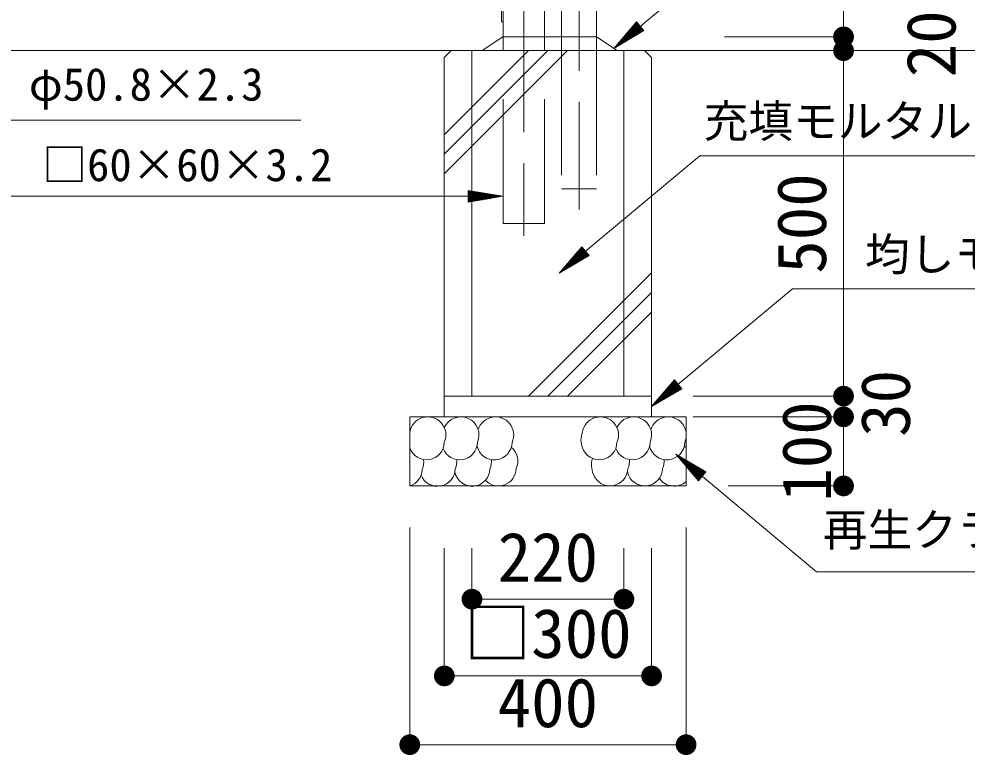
# Model space of a CAD drawing. Units: millimetres on the paper, scale 1:30. Extents: x 12 to 6786, y 13 to 13541.
# Drawn here: x 197.83 to 243.58, y 59.57 to 95.08 of the extents above; entities that cross this region are included whole.
import ezdxf
from ezdxf.enums import TextEntityAlignment as Align

# ---------------------------------------------------------------- set-up
doc = ezdxf.new("R2010")
doc.units = ezdxf.units.MM
doc.linetypes.add('CHAIN', pattern=[18.5, 12, -1.5, 3.5, -1.5])
doc.linetypes.add('DASHED_SPACED', pattern=[12, 6, -6])
for name, color, linetype, lineweight in [('viewport', 7, 'Continuous', 13), ('寸法', 1, 'Continuous', 13), ('本体', 7, 'Continuous', 13)]:
    doc.layers.add(name, color=color, linetype=linetype, lineweight=lineweight)
doc.styles.add('ＭＳ ゴシック', font='')
doc.styles.get('ＭＳ ゴシック').set_extended_font_data('MS Gothic')

# ---------------------------------------------------------------- blocks, each defined once
blk = doc.blocks.new('filled_dot')
at = {"color": 0, "linetype": 'Continuous', "lineweight": -2, "const_width": 1.25}
blk.add_lwpolyline([(-0.625, 0, 1), (0.625, 0, 1)], format="xyb", close=True, dxfattribs=at)

msp = doc.modelspace()

# ---------------------------------------------------------------- linework, layer by layer
at = {"layer": 'viewport'}
for p, q in [((192.356, 93.551), (218.689, 93.551)), ((228.022, 93.551), (246.126, 93.551))]:
    msp.add_line(p, q, dxfattribs=at)
at = {"layer": '寸法'}
for p, q in [((226.527, 93.663), (235.171, 100.875)), ((237.618, 96.217), (237.618, 91.551)), ((226.527, 93.663), (227.628, 94.944)), ((227.412, 94.692), (227.839, 94.692)), ((227.441, 94.726), (227.811, 94.726)), ((227.469, 94.759), (227.783, 94.759)), ((227.498, 94.792), (227.755, 94.792)), ((227.527, 94.826), (227.727, 94.826)), ((227.555, 94.859), (227.7, 94.859)), ((227.584, 94.892), (227.672, 94.892)), ((227.613, 94.926), (227.644, 94.926)), ((227.628, 94.944), (227.984, 94.517)), ((227.984, 94.517), (226.527, 93.663)), ((227.039, 94.259), (227.543, 94.259)), ((227.068, 94.292), (227.6, 94.292)), ((227.096, 94.326), (227.657, 94.326)), ((227.125, 94.359), (227.714, 94.359)), ((227.154, 94.392), (227.771, 94.392)), ((227.182, 94.426), (227.828, 94.426)), ((227.211, 94.459), (227.884, 94.459)), ((227.24, 94.492), (227.941, 94.492)), ((227.269, 94.526), (227.978, 94.526)), ((227.297, 94.559), (227.95, 94.559)), ((227.326, 94.592), (227.922, 94.592)), ((227.355, 94.626), (227.894, 94.626)), ((227.383, 94.659), (227.866, 94.659)), ((226.638, 93.792), (226.747, 93.792)), ((226.666, 93.826), (226.804, 93.826)), ((226.695, 93.859), (226.861, 93.859)), ((226.724, 93.892), (226.918, 93.892)), ((226.752, 93.926), (226.974, 93.926)), ((226.781, 93.959), (227.031, 93.959)), ((226.81, 93.992), (227.088, 93.992)), ((226.838, 94.026), (227.145, 94.026)), ((226.867, 94.059), (227.202, 94.059)), ((226.896, 94.092), (227.259, 94.092)), ((226.924, 94.126), (227.316, 94.126)), ((226.953, 94.159), (227.373, 94.159)), ((226.982, 94.192), (227.429, 94.192)), ((227.01, 94.226), (227.486, 94.226)), ((231.873, 94.217), (237.618, 94.217)), ((226.552, 93.692), (226.576, 93.692)), ((226.58, 93.726), (226.633, 93.726)), ((226.609, 93.759), (226.69, 93.759)), ((231.873, 93.551), (237.618, 93.551)), ((231.873, 93.551), (237.618, 93.551)), ((237.618, 93.551), (237.618, 76.884)), ((211.428, 90.205), (195.881, 90.205)), ((223.892, 82.809), (230.688, 88.478)), ((230.688, 88.478), (251.341, 88.478)), ((221.181, 86.524), (189.864, 86.524)), ((219.514, 86.801), (221.181, 86.524)), ((219.514, 86.246), (219.514, 86.801)), ((219.514, 86.792), (219.568, 86.792)), ((219.514, 86.759), (219.768, 86.759)), ((219.514, 86.726), (219.968, 86.726)), ((219.514, 86.692), (220.168, 86.692)), ((219.514, 86.659), (220.368, 86.659)), ((219.514, 86.626), (220.568, 86.626)), ((219.514, 86.592), (220.768, 86.592)), ((219.514, 86.559), (220.968, 86.559)), ((219.514, 86.526), (221.168, 86.526)), ((221.181, 86.524), (219.514, 86.246)), ((219.514, 86.492), (220.993, 86.492)), ((219.514, 86.459), (220.793, 86.459)), ((219.514, 86.426), (220.593, 86.426)), ((219.514, 86.392), (220.393, 86.392)), ((219.514, 86.359), (220.193, 86.359)), ((219.514, 86.326), (219.993, 86.326)), ((219.514, 86.292), (219.793, 86.292)), ((219.514, 86.259), (219.593, 86.259)), ((223.892, 82.809), (224.994, 84.09)), ((224.681, 83.726), (225.299, 83.726)), ((224.709, 83.759), (225.271, 83.759)), ((224.738, 83.792), (225.243, 83.792)), ((224.767, 83.826), (225.215, 83.826)), ((224.795, 83.859), (225.187, 83.859)), ((224.824, 83.892), (225.16, 83.892)), ((224.853, 83.926), (225.132, 83.926)), ((224.881, 83.959), (225.104, 83.959)), ((224.91, 83.992), (225.076, 83.992)), ((224.939, 84.026), (225.048, 84.026)), ((224.967, 84.059), (225.02, 84.059)), ((224.994, 84.09), (225.35, 83.664)), ((225.35, 83.664), (223.892, 82.809)), ((224.279, 83.259), (224.66, 83.259)), ((224.308, 83.292), (224.716, 83.292)), ((224.336, 83.326), (224.773, 83.326)), ((224.365, 83.359), (224.83, 83.359)), ((224.394, 83.392), (224.887, 83.392)), ((224.423, 83.426), (224.944, 83.426)), ((224.451, 83.459), (225.001, 83.459)), ((224.48, 83.492), (225.058, 83.492)), ((224.509, 83.526), (225.114, 83.526)), ((224.537, 83.559), (225.171, 83.559)), ((224.566, 83.592), (225.228, 83.592)), ((224.595, 83.626), (225.285, 83.626)), ((224.623, 83.659), (225.342, 83.659)), ((224.652, 83.692), (225.326, 83.692)), ((223.906, 82.826), (223.92, 82.826)), ((223.935, 82.859), (223.977, 82.859)), ((223.964, 82.892), (224.034, 82.892)), ((223.992, 82.926), (224.091, 82.926)), ((224.021, 82.959), (224.148, 82.959)), ((224.05, 82.992), (224.205, 82.992)), ((224.078, 83.026), (224.261, 83.026)), ((224.107, 83.059), (224.318, 83.059)), ((224.136, 83.092), (224.375, 83.092)), ((224.164, 83.126), (224.432, 83.126)), ((224.193, 83.159), (224.489, 83.159)), ((224.222, 83.192), (224.546, 83.192)), ((224.25, 83.226), (224.603, 83.226)), ((228.356, 76.384), (235.151, 82.053)), ((235.151, 82.053), (264.726, 82.053)), ((237.618, 78.884), (237.618, 73.884)), ((228.356, 76.384), (229.458, 77.665)), ((229.166, 77.326), (229.741, 77.326)), ((229.194, 77.359), (229.713, 77.359)), ((229.223, 77.392), (229.685, 77.392)), ((229.252, 77.426), (229.657, 77.426)), ((229.28, 77.459), (229.629, 77.459)), ((229.309, 77.492), (229.602, 77.492)), ((229.338, 77.526), (229.574, 77.526)), ((229.366, 77.559), (229.546, 77.559)), ((229.395, 77.592), (229.518, 77.592)), ((229.424, 77.626), (229.49, 77.626)), ((229.452, 77.659), (229.463, 77.659)), ((229.458, 77.665), (229.813, 77.238)), ((229.813, 77.238), (228.356, 76.384)), ((228.764, 76.859), (229.166, 76.859)), ((228.793, 76.892), (229.223, 76.892)), ((228.822, 76.926), (229.28, 76.926)), ((228.85, 76.959), (229.337, 76.959)), ((228.879, 76.992), (229.394, 76.992)), ((228.908, 77.026), (229.451, 77.026)), ((228.936, 77.059), (229.507, 77.059)), ((228.965, 77.092), (229.564, 77.092)), ((228.994, 77.126), (229.621, 77.126)), ((229.022, 77.159), (229.678, 77.159)), ((229.051, 77.192), (229.735, 77.192)), ((229.08, 77.226), (229.792, 77.226)), ((229.108, 77.259), (229.796, 77.259)), ((229.137, 77.292), (229.768, 77.292)), ((230.356, 76.884), (237.618, 76.884)), ((233.022, 76.884), (237.618, 76.884)), ((228.392, 76.426), (228.427, 76.426)), ((228.42, 76.459), (228.484, 76.459)), ((228.449, 76.492), (228.541, 76.492)), ((228.478, 76.526), (228.597, 76.526)), ((228.506, 76.559), (228.654, 76.559)), ((228.535, 76.592), (228.711, 76.592)), ((228.564, 76.626), (228.768, 76.626)), ((228.592, 76.659), (228.825, 76.659)), ((228.621, 76.692), (228.882, 76.692)), ((228.65, 76.726), (228.939, 76.726)), ((228.678, 76.759), (228.996, 76.759)), ((228.707, 76.792), (229.052, 76.792)), ((228.736, 76.826), (229.109, 76.826)), ((228.363, 76.392), (228.37, 76.392)), ((230.356, 75.884), (237.618, 75.884)), ((232.022, 75.884), (237.618, 75.884)), ((237.618, 72.551), (237.618, 75.884)), ((230.977, 73.225), (229.519, 74.079)), ((229.519, 74.079), (230.621, 72.798)), ((229.519, 74.079), (236.315, 68.41)), ((229.536, 74.059), (229.553, 74.059)), ((229.565, 74.026), (229.61, 74.026)), ((229.594, 73.992), (229.667, 73.992)), ((229.623, 73.959), (229.724, 73.959)), ((229.651, 73.926), (229.781, 73.926)), ((229.68, 73.892), (229.838, 73.892)), ((229.709, 73.859), (229.895, 73.859)), ((229.737, 73.826), (229.951, 73.826)), ((229.766, 73.792), (230.008, 73.792)), ((229.795, 73.759), (230.065, 73.759)), ((229.823, 73.726), (230.122, 73.726)), ((229.852, 73.692), (230.179, 73.692)), ((229.881, 73.659), (230.236, 73.659)), ((229.909, 73.626), (230.293, 73.626)), ((229.938, 73.592), (230.35, 73.592)), ((229.967, 73.559), (230.406, 73.559)), ((229.995, 73.526), (230.463, 73.526)), ((230.024, 73.492), (230.52, 73.492)), ((230.053, 73.459), (230.577, 73.459)), ((230.081, 73.426), (230.634, 73.426)), ((230.11, 73.392), (230.691, 73.392)), ((230.139, 73.359), (230.748, 73.359)), ((230.167, 73.326), (230.805, 73.326)), ((230.196, 73.292), (230.861, 73.292)), ((230.225, 73.259), (230.918, 73.259)), ((230.253, 73.226), (230.975, 73.226)), ((230.282, 73.192), (230.95, 73.192)), ((230.621, 72.798), (230.977, 73.225)), ((230.311, 73.159), (230.922, 73.159)), ((230.339, 73.126), (230.895, 73.126)), ((230.368, 73.092), (230.867, 73.092)), ((230.397, 73.059), (230.839, 73.059)), ((230.425, 73.026), (230.811, 73.026)), ((230.454, 72.992), (230.783, 72.992)), ((230.483, 72.959), (230.756, 72.959)), ((230.511, 72.926), (230.728, 72.926)), ((230.54, 72.892), (230.7, 72.892)), ((230.569, 72.859), (230.672, 72.859)), ((230.597, 72.826), (230.644, 72.826)), ((232.059, 72.551), (237.618, 72.551)), ((216.689, 70.551), (216.689, 60.067)), ((230.022, 70.551), (230.022, 60.067)), ((218.356, 69.551), (218.356, 63.385)), ((219.689, 69.551), (219.689, 67.087)), ((227.022, 69.551), (227.022, 67.087)), ((228.356, 69.551), (228.356, 63.385)), ((236.315, 68.41), (265.88, 68.41)), ((219.689, 67.087), (227.022, 67.087)), ((218.356, 63.385), (228.356, 63.385)), ((216.689, 60.067), (230.022, 60.067))]:
    msp.add_line(p, q, dxfattribs=at)
at = {"layer": '本体', "linetype": 'CHAIN'}
for p, q in [((222.189, 138.619), (222.189, 84.217)), ((224.856, 128.077), (224.856, 85.884))]:
    msp.add_line(p, q, dxfattribs=at)
at = {"layer": '本体'}
for p, q in [((221.189, 93.551), (221.189, 135.217)), ((223.189, 93.551), (223.189, 135.217)), ((224.009, 93.551), (224.009, 126.95)), ((221.112, 94.934), (221.112, 96.024)), ((225.702, 95.951), (225.702, 93.551)), ((221.189, 94.934), (221.112, 94.934)), ((220.189, 93.551), (221.181, 94.217)), ((221.181, 94.217), (225.702, 94.217)), ((226.694, 93.551), (225.702, 94.217)), ((218.356, 93.217), (218.689, 93.551)), ((228.022, 93.551), (218.689, 93.551)), ((219.689, 76.884), (219.689, 93.551)), ((219.689, 93.551), (227.022, 93.551)), ((219.689, 76.884), (219.689, 93.551)), ((227.022, 76.884), (227.022, 93.551)), ((227.022, 93.551), (227.022, 76.884)), ((228.356, 93.217), (228.022, 93.551)), ((218.356, 76.884), (218.356, 93.217)), ((228.356, 76.884), (228.356, 93.217)), ((218.356, 76.884), (228.356, 76.884)), ((218.356, 76.884), (218.356, 75.884)), ((218.356, 76.884), (228.356, 76.884)), ((218.356, 75.884), (218.356, 76.884)), ((219.689, 76.884), (227.022, 76.884)), ((227.022, 76.884), (219.689, 76.884)), ((228.356, 76.884), (228.356, 75.884)), ((228.356, 76.884), (228.356, 75.884)), ((216.689, 75.884), (230.022, 75.884)), ((216.689, 72.551), (216.689, 75.884)), ((228.356, 75.884), (218.356, 75.884)), ((230.022, 72.551), (230.022, 75.884)), ((216.689, 72.551), (230.022, 72.551))]:
    msp.add_line(p, q, dxfattribs=at)
at = {"layer": '本体', "color": 4}
for p, q in [((218.356, 88.551), (223.356, 93.551)), ((218.356, 89.493), (222.413, 93.551)), ((218.356, 87.608), (224.299, 93.551)), ((222.413, 76.884), (228.356, 82.827)), ((223.356, 76.884), (228.356, 81.884)), ((224.299, 76.884), (228.356, 80.941))]:
    msp.add_line(p, q, dxfattribs=at)
at = {"layer": '本体', "linetype": 'DASHED_SPACED'}
for p, q in [((221.189, 85.217), (221.189, 93.551)), ((223.189, 85.217), (223.189, 93.551)), ((224.009, 93.551), (224.009, 86.884)), ((225.702, 93.551), (225.702, 86.884)), ((225.702, 86.884), (224.009, 86.884)), ((223.189, 85.217), (221.189, 85.217))]:
    msp.add_line(p, q, dxfattribs=at)
at = {"layer": '本体', "color": 4}
for centre, radius, start, end in [((217.556, 75.008), 0.876, 335.9073, 171.8194), ((219.152, 75.008), 0.876, 335.9073, 155.6512), ((220.826, 75.008), 0.876, 335.9073, 162.8418), ((225.886, 75.008), 0.876, 335.9073, 171.8194), ((227.482, 75.008), 0.876, 335.9073, 155.6512), ((229.156, 75.008), 0.876, 335.9073, 162.8418), ((225.981, 74.76), 1.031, 158.8169, 201.1831), ((217.499, 74.668), 0.857, 199.0744, 358.862), ((219.095, 74.668), 0.857, 201.3691, 358.862), ((220.769, 74.668), 0.857, 192.3982, 358.862), ((225.829, 74.668), 0.857, 199.0744, 358.862), ((227.425, 74.668), 0.857, 201.3691, 358.862), ((229.099, 74.668), 0.857, 192.3982, 358.862), ((221.025, 73.748), 0.876, 335.9073, 49.9483), ((216.486, 73.708), 0.876, 335.9073, 7.568), ((218.082, 73.734), 0.876, 335.9073, 5.8201), ((219.756, 73.734), 0.876, 335.9073, 5.8201), ((226.529, 73.561), 1.075, 162.9803, 203.6926), ((226.412, 73.75), 0.876, 335.9073, 4.7521), ((228.085, 73.75), 0.876, 335.9073, 4.7521), ((216.429, 73.367), 0.857, 287.7068, 358.862), ((218.025, 73.393), 0.857, 202.2833, 358.862), ((219.699, 73.393), 0.857, 192.3982, 358.862), ((220.968, 73.407), 0.857, 222.8282, 358.862), ((226.354, 73.409), 0.857, 199.0744, 358.862), ((228.028, 73.409), 0.857, 192.3982, 358.862), ((229.447, 73.398), 0.857, 213.6667, 312.1578)]:
    msp.add_arc(centre, radius, start, end, dxfattribs=at)
at = {"layer": '本体'}
for centre, start, end in [((216.486, 73.47), 74.6008, 76.5664), ((229.487, 73.704), 52.3134, 59.6059)]:
    msp.add_arc(centre, 0.876, start, end, dxfattribs=at)

# ---------------------------------------------------------------- block references
at = {"layer": '寸法', "xscale": 0.4, "yscale": 0.4}
for p, rotation in [((237.618, 94.217), 90), ((237.618, 93.551), 270), ((237.618, 93.551), 270), ((237.618, 76.884), 90), ((237.618, 76.884), 90), ((237.618, 75.884), 270), ((237.618, 75.884), 270), ((237.618, 72.551), 90), ((227.022, 67.087), 180), ((228.356, 63.385), 180), ((230.022, 60.067), 180)]:
    msp.add_blockref('filled_dot', p, dxfattribs=dict(at, rotation=rotation))
for p in [(219.689, 67.087), (218.356, 63.385), (216.689, 60.067)]:
    msp.add_blockref('filled_dot', p, dxfattribs=at)

# ---------------------------------------------------------------- texts
at = {"layer": '寸法', "style": 'ＭＳ ゴシック'}
for s, p in [('20', (243.737, 92.265)), ('500', (237.487, 82.789)), ('30', (241.532, 74.92)), ('100', (237.727, 71.789))]:
    msp.add_text(s, height=2.374, rotation=90, dxfattribs=at).set_placement(p, align=Align.BOTTOM_LEFT)
at = {"layer": '寸法', "color": 3, "style": 'ＭＳ ゴシック'}
for s, p in [('φ50.8×2.3', (198.308, 90.663)), ('充填モルタル\u30001：3', (230.868, 88.888)), ('□60×60×3.2', (198.96, 86.779)), ('均しモルタル\u30001：3(空練)', (238.655, 82.463)), ('再生クラッシャ－ラン(RC-40)', (236.617, 69.173))]:
    msp.add_text(s, height=1.582, dxfattribs=at).set_placement(p, align=Align.BOTTOM_LEFT)
at = {"layer": '寸法', "style": 'ＭＳ ゴシック'}
for s, p in [('220', (220.928, 67.218)), ('□300', (219.309, 63.542)), ('400', (220.928, 60.198))]:
    msp.add_text(s, height=2.374, dxfattribs=at).set_placement(p, align=Align.BOTTOM_LEFT)

doc.saveas('drawing.dxf')
